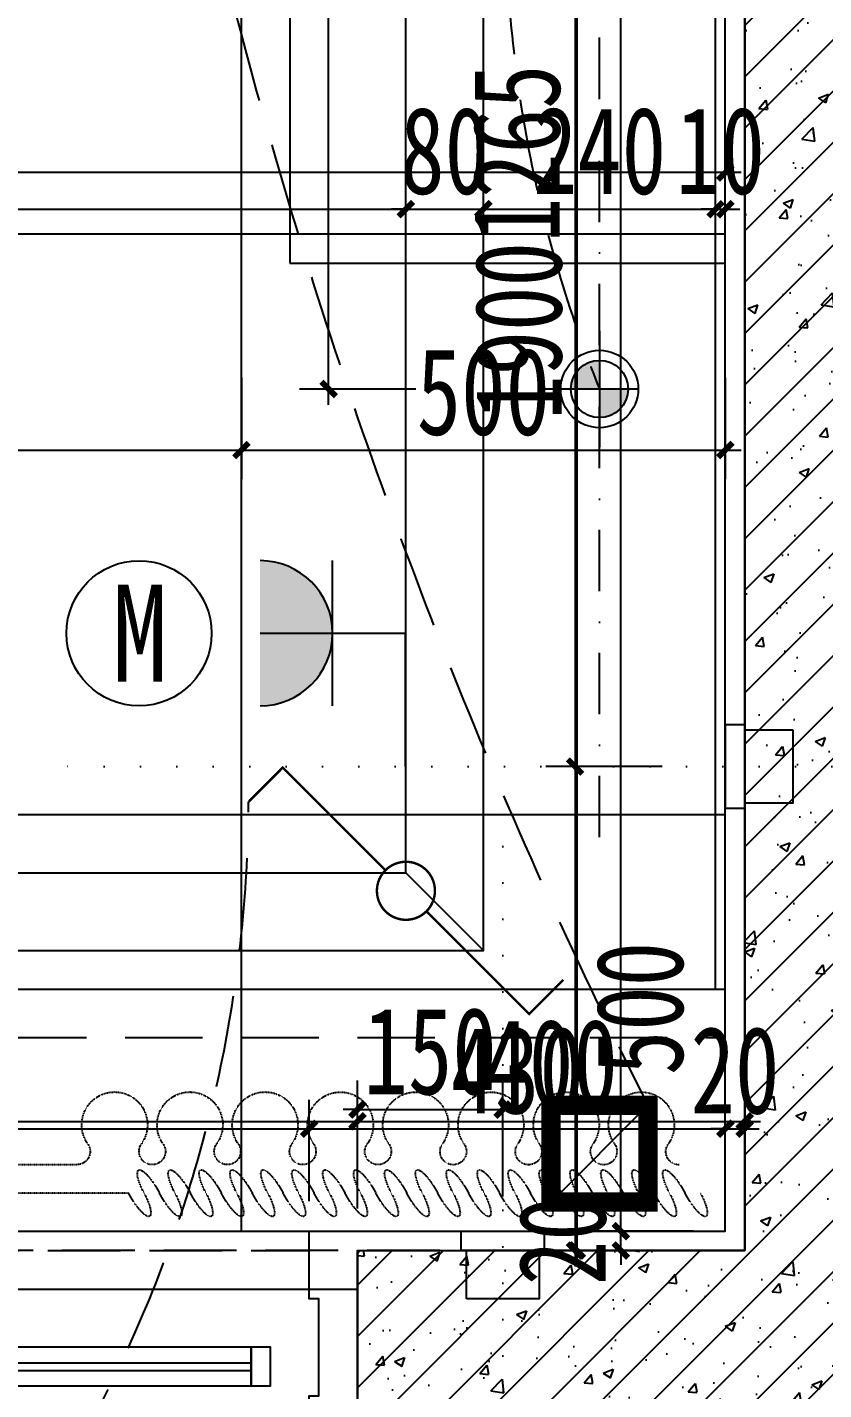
# Model space of a CAD drawing. Header units: millimetres. Extents: x -297 to 39764, y -29258 to 20315.
# Drawn here: x 13736 to 14559, y 4069 to 5476 of the extents above; entities that cross this region are included whole.
import ezdxf
from ezdxf.enums import TextEntityAlignment as Align

# ---------------------------------------------------------------- set-up
doc = ezdxf.new("R2010")
doc.units = ezdxf.units.MM
for name, pattern in [('_DASH', [0.6, 0.4, -0.2]), ('DASH', [0.35, 0.25, -0.1]), ('DASHDOT2', [12.7, 6.35, -3.175, 0, -3.175]), ('DOT2', [0.125, 0, -0.125]), ('HIDDEN', [9.525, 6.35, -3.175])]:
    doc.linetypes.add(name, pattern=pattern)
doc.layers.get('Defpoints').update_dxf_attribs({"color": 250})
for name, color, linetype in [('.-P平面尺寸', 30, 'DASH'), ('.-P建筑梁位', 4, 'Continuous'), ('.P-墙体尺寸标注', 252, 'Continuous'), ('.P-家具虚线层', 250, 'Continuous'), ('.p-灯具连线', 6, 'Continuous'), ('.P-窗帘', 250, 'Continuous'), ('.P-装饰轮廓', 180, 'Continuous'), ('.P-门', 4, 'Continuous'), ('.P-门套', 141, 'Continuous'), ('.PC-天花尺寸标注', 252, 'Continuous'), ('.PC-天花灯具', 203, 'Continuous'), ('.PC-天花造型', 163, 'Continuous'), ('.PC-灯具尺寸标注', 252, 'Continuous'), ('.PC-综合天花虚线层', 14, 'DASHDOT2'), ('.PF-地面轮廓细线', 75, 'Continuous'), ('.PF-活动家具', 141, 'Continuous'), ('.P完成面尺寸', 180, 'Continuous'), ('.ZD-开关', 43, 'Continuous'), ('.ZD-弱电插座', 122, 'Continuous'), ('.ZD-强电开关', 183, 'Continuous'), ('.ZD-强电插座', 43, 'Continuous'), ('.ZD-插座标注', 252, 'Continuous'), ('.ZD-插座虚线层', 214, 'DASH'), ('.ZD-点位引线', 1, 'Continuous'), ('A-Wall', 2, 'Continuous'), ('C-窗帘', 252, 'Continuous'), ('Y-移动家具', 141, 'Continuous')]:
    doc.layers.add(name, color=color, linetype=linetype)
doc.styles.add('文字样式', font='', dxfattribs={"width": 0.75})
doc.styles.get('文字样式').set_extended_font_data('SimSun')
doc.dimstyles.new('西安1-40（内部尺寸）', dxfattribs={"dimscale": 30, "dimtxt": 3, "dimasz": 0.5, "dimexe": 1, "dimexo": 1, "dimgap": 0.5, "dimtad": 1, "dimdec": 0, "dimrnd": 5, "dimtxsty": '文字样式', "dimblk": 'ARCHTICK', "dimcen": 1, "dimdle": 0.55, "dimclrd": 252, "dimclre": 252, "dimclrt": 30, "dimadec": 0, "dimazin": 0, "dimtfac": 1, "dimtdec": 0, "dimtix": 1, "dimtmove": 2, "dimatfit": 3, "dimfxl": 5, "dimfxlon": 1, "dimarcsym": 0})

# ---------------------------------------------------------------- blocks, each defined once
blk = doc.blocks.new('*U39')
at = {"layer": 'Y-移动家具', "linetype": 'DASH', "ltscale": 0.5}
for p, q in [((134605.5, 126290.9), (132805.5, 126290.9)), ((134605.5, 125840.9), (134605.5, 126290.9)), ((132805.5, 125840.9), (134605.5, 125840.9))]:
    blk.add_line(p, q, dxfattribs=at)
blk = doc.blocks.new('_ArchTick')
at = {"color": 0, "linetype": 'ByBlock', "const_width": 0.4}
blk.add_lwpolyline([(-0.5, -0.5), (0.5, 0.5)], dxfattribs=at)
blk = doc.blocks.new('*D128')
at = {"layer": '.-P平面尺寸', "color": 252, "linetype": 'ByBlock', "lineweight": -2, "transparency": 16777216}
for p, q in [((12427.5, 5176.2), (12427.5, 5356.2)), ((14457.5, 5176.2), (14457.5, 5356.2)), ((14474, 5326.2), (12411, 5326.2))]:
    blk.add_line(p, q, dxfattribs=at)
at = {"layer": 'Defpoints', "color": 0, "linetype": 'ByBlock', "transparency": 16777216}
for p in [(12427.5, 5326.2), (12427.5, 4891.6), (14457.5, 4891.6)]:
    blk.add_point(p, dxfattribs=at)
at = {"layer": '.-P平面尺寸', "color": 252, "linetype": 'ByBlock', "lineweight": -2, "transparency": 16777216, "xscale": 15, "yscale": 15, "zscale": 15, "rotation": 180}
blk.add_blockref('_ArchTick', (12427.5, 5326.2), dxfattribs=at)
at = {"layer": '.-P平面尺寸', "color": 252, "linetype": 'ByBlock', "lineweight": -2, "transparency": 16777216, "xscale": 15, "yscale": 15, "zscale": 15}
blk.add_blockref('_ArchTick', (14457.5, 5326.2), dxfattribs=at)
at = {"layer": '.-P平面尺寸', "color": 30, "linetype": 'ByBlock', "transparency": 16777216, "insert": (13442.5, 5386.2), "char_height": 90, "attachment_point": 5, "style": '文字样式'}
blk.add_mtext('2030', dxfattribs=at)
blk = doc.blocks.new('cl')
at = {"layer": 'C-窗帘', "color": 251, "linetype": 'DASH', "ltscale": 0.3}
blk.add_line((568.7, 29.4), (854.1, 29.4), dxfattribs=at)
at = {"layer": 'C-窗帘', "linetype": 'DASH', "ltscale": 0.3}
blk.add_line((622.1, 0), (765.2, 0), dxfattribs=at)
at = {"layer": 'C-窗帘', "color": 251, "linetype": 'DASH', "ltscale": 0.3, "extrusion": (0, 0, -1)}
for centre, start_param, end_param in [((-14.2, 29.4), -1.424879, 1.716714), ((17.8, 29.4), -1.424879, 1.716714), ((49.7, 29.4), -1.424879, 1.716714), ((81.6, 29.4), -1.424879, 1.716714), ((113.6, 29.4), -1.424879, 1.716714), ((145.5, 29.4), -1.424879, 1.716714), ((177.4, 29.4), -1.424879, 1.716714), ((209.4, 29.4), -1.424879, 1.716714), ((241.3, 29.4), -1.424879, 1.716714), ((273.3, 29.4), -1.424879, 1.716714), ((305.2, 29.4), -1.424879, 1.716714), ((337.1, 29.4), -1.424879, 1.716714), ((369.1, 29.4), -1.424879, 1.716714), ((401, 29.4), -1.424879, 1.716714), ((432.9, 29.4), -1.424879, 1.716714), ((464.9, 29.4), -1.424879, 1.716714), ((496.8, 29.4), -1.424879, 1.716714), ((528.8, 29.4), -1.424879, 1.716714), ((560.7, 29.4), -1.424879, 1.716714), ((1.8, 29.4), 1.716714, 4.858306), ((33.7, 29.4), 1.716714, 4.858306), ((65.7, 29.4), 1.716714, 4.858306), ((97.6, 29.4), 1.716714, 4.858306), ((129.5, 29.4), 1.716714, 4.858306), ((161.5, 29.4), 1.716714, 4.858306), ((193.4, 29.4), 1.716714, 4.858306), ((225.4, 29.4), 1.716714, 4.858306), ((257.3, 29.4), 1.716714, 4.858306), ((289.2, 29.4), 1.716714, 4.858306), ((321.2, 29.4), 1.716714, 4.858306), ((353.1, 29.4), 1.716714, 4.858306), ((385, 29.4), 1.716714, 4.858306), ((417, 29.4), 1.716714, 4.858306), ((448.9, 29.4), 1.716714, 4.858306), ((480.8, 29.4), 1.716714, 4.858306), ((512.8, 29.4), 1.716714, 4.858306), ((544.7, 29.4), 1.716714, 4.858306)]:
    blk.add_ellipse(centre, major_axis=(-13.7, 23.8), ratio=0.254545, start_param=start_param, end_param=end_param, dxfattribs=at)
at = {"layer": 'C-窗帘', "linetype": 'DASH', "ltscale": 0.3, "extrusion": (0, 0, -1)}
for centre, major_axis, start_param, end_param in [((0, -13.6), (-9.64, 9.64), 0.785455, 2.971795), ((77.8, -13.6), (-9.64, 9.64), 4.8823, 9.25498), ((155.5, -13.6), (9.64, 9.64), 3.311504, 7.684184), ((233.3, -13.6), (9.64, 9.64), 3.311504, 7.684184), ((388.8, -13.7), (-9.64, 9.64), 4.8823, 9.25498), ((466.6, -13.7), (9.64, 9.64), 3.311504, 7.684184), ((544.3, -13.7), (-9.64, 9.64), 4.8823, 9.25498), ((311, -13.7), (-9.64, 9.64), 4.8823, 7.06864), ((311, -13.7), (-9.64, 9.64), 0.785455, 2.971795), ((622.1, -13.7), (-9.64, 9.64), 4.8823, 7.06864), ((38.9, -41.1), (-24, 24), 3.927048, 6.113388), ((38.9, -41.1), (24, 24), 0.169911, 2.356251), ((116.6, -41.1), (24, 24), 2.356251, 4.542591), ((116.6, -41.1), (-24, 24), 1.740708, 3.927048), ((194.4, -41.1), (24, 24), 2.356251, 4.542591), ((194.4, -41.1), (-24, 24), 1.740708, 3.927048), ((272.2, -41.1), (-24, 24), 3.927048, 6.113388), ((272.2, -41.1), (-24, 24), 1.740708, 3.927048), ((349.9, -41.1), (24, 24), 2.356251, 4.542591), ((349.9, -41.1), (-24, 24), 1.740708, 3.927048), ((427.7, -41.2), (24, 24), 2.356251, 4.542591), ((427.7, -41.2), (24, 24), 0.169911, 2.356251), ((505.4, -41.2), (-24, 24), 3.927048, 6.113388), ((505.4, -41.2), (24, 24), 0.169911, 2.356251), ((583.2, -41.2), (-24, 24), 3.927048, 6.113388), ((583.2, -41.2), (-24, 24), 1.740708, 3.927048)]:
    blk.add_ellipse(centre, major_axis=major_axis, ratio=1, start_param=start_param, end_param=end_param, dxfattribs=at)
blk = doc.blocks.new('*U71')
for p, q in [((46101.9, 54355.1), (46686.9, 54355.1)), ((46101.9, 54347.1), (46686.9, 54347.1))]:
    blk.add_line(p, q)
for points in [[(46081.9, 54331.1), (46101.9, 54331.1), (46101.9, 54371.1), (46081.9, 54371.1)], [(46686.9, 54331.1), (46706.9, 54331.1), (46706.9, 54371.1), (46686.9, 54371.1)]]:
    blk.add_lwpolyline(points, close=True)
at = {"color": 250}
blk.add_lwpolyline([(46101.9, 54331.1), (46686.9, 54331.1), (46686.9, 54371.1), (46101.9, 54371.1)], close=True, dxfattribs=at)
blk = doc.blocks.new('hyjyjjjjjjj')
at = {"layer": '.P-家具虚线层', "color": 250, "linetype": '_DASH', "ltscale": 200}
for p, q in [((34007.5, 7032.5, 0), (34007.5, 5232.5, 0)), ((34457.5, 5232.5, 0), (34457.5, 7032.5, 0)), ((34007.5, 5232.5, 0), (34457.5, 5232.5, 0))]:
    blk.add_line(p, q, dxfattribs=at)
blk = doc.blocks.new('*D353')
at = {"layer": '.P-墙体尺寸标注', "color": 252, "linetype": 'ByBlock', "lineweight": -2, "transparency": 16777216}
for p, q in [((11377.5, 4255.9), (11377.5, 4375.9)), ((14077.5, 4255.9), (14077.5, 4375.9)), ((11361, 4345.9), (14094, 4345.9))]:
    blk.add_line(p, q, dxfattribs=at)
at = {"layer": 'Defpoints', "color": 0, "linetype": 'ByBlock', "transparency": 16777216}
for p in [(14077.5, 4345.9), (11377.5, 4212.5, 0), (14077.5, 4212.5, 0)]:
    blk.add_point(p, dxfattribs=at)
at = {"layer": '.P-墙体尺寸标注', "color": 252, "linetype": 'ByBlock', "lineweight": -2, "transparency": 16777216, "xscale": 15, "yscale": 15, "zscale": 15, "rotation": 180}
blk.add_blockref('_ArchTick', (11377.5, 4345.9), dxfattribs=at)
at = {"layer": '.P-墙体尺寸标注', "color": 252, "linetype": 'ByBlock', "lineweight": -2, "transparency": 16777216, "xscale": 15, "yscale": 15, "zscale": 15}
blk.add_blockref('_ArchTick', (14077.5, 4345.9), dxfattribs=at)
at = {"layer": '.P-墙体尺寸标注', "color": 30, "linetype": 'ByBlock', "transparency": 16777216, "insert": (12727.5, 4405.9), "char_height": 90, "attachment_point": 5, "style": '文字样式'}
blk.add_mtext('2700', dxfattribs=at)
blk = doc.blocks.new('*D354')
at = {"layer": '.P-墙体尺寸标注', "color": 252, "linetype": 'ByBlock', "lineweight": -2, "transparency": 16777216}
for p, q in [((14077.5, 4255.9), (14077.5, 4375.9)), ((14477.5, 4255.9), (14477.5, 4375.9)), ((14061, 4345.9), (14494, 4345.9))]:
    blk.add_line(p, q, dxfattribs=at)
at = {"layer": 'Defpoints', "color": 0, "linetype": 'ByBlock', "transparency": 16777216}
for p in [(14477.5, 4345.9), (14077.5, 4212.5, 0), (14477.5, 4212.5, 0)]:
    blk.add_point(p, dxfattribs=at)
at = {"layer": '.P-墙体尺寸标注', "color": 252, "linetype": 'ByBlock', "lineweight": -2, "transparency": 16777216, "xscale": 15, "yscale": 15, "zscale": 15, "rotation": 180}
blk.add_blockref('_ArchTick', (14077.5, 4345.9), dxfattribs=at)
at = {"layer": '.P-墙体尺寸标注', "color": 252, "linetype": 'ByBlock', "lineweight": -2, "transparency": 16777216, "xscale": 15, "yscale": 15, "zscale": 15}
blk.add_blockref('_ArchTick', (14477.5, 4345.9), dxfattribs=at)
at = {"layer": '.P-墙体尺寸标注', "color": 30, "linetype": 'ByBlock', "transparency": 16777216, "insert": (14277.5, 4405.9), "char_height": 90, "attachment_point": 5, "style": '文字样式'}
blk.add_mtext('400', dxfattribs=at)
blk = doc.blocks.new('*D442')
at = {"layer": '.PC-天花尺寸标注', "color": 252, "linetype": 'ByBlock', "lineweight": -2, "transparency": 16777216}
for p, q in [((10717.5, 5198.3), (10717.5, 5318.3)), ((14127.5, 5198.3), (14127.5, 5318.3)), ((10701, 5288.3), (14144, 5288.3))]:
    blk.add_line(p, q, dxfattribs=at)
at = {"layer": 'Defpoints', "color": 0, "linetype": 'ByBlock', "transparency": 16777216}
for p in [(14127.5, 5288.3), (10717.5, 4602.5, 0), (14127.5, 4602.5, 0)]:
    blk.add_point(p, dxfattribs=at)
at = {"layer": '.PC-天花尺寸标注', "color": 252, "linetype": 'ByBlock', "lineweight": -2, "transparency": 16777216, "xscale": 15, "yscale": 15, "zscale": 15, "rotation": 180}
blk.add_blockref('_ArchTick', (10717.5, 5288.3), dxfattribs=at)
at = {"layer": '.PC-天花尺寸标注', "color": 252, "linetype": 'ByBlock', "lineweight": -2, "transparency": 16777216, "xscale": 15, "yscale": 15, "zscale": 15}
blk.add_blockref('_ArchTick', (14127.5, 5288.3), dxfattribs=at)
at = {"layer": '.PC-天花尺寸标注', "color": 30, "linetype": 'ByBlock', "transparency": 16777216, "insert": (12422.5, 5348.3), "char_height": 90, "attachment_point": 5, "style": '文字样式'}
blk.add_mtext('3410', dxfattribs=at)
blk = doc.blocks.new('*D443')
at = {"layer": '.PC-天花尺寸标注', "color": 252, "linetype": 'ByBlock', "lineweight": -2, "transparency": 16777216}
for p, q in [((14127.5, 5198.3), (14127.5, 5318.3)), ((14207.5, 5198.3), (14207.5, 5318.3)), ((14127.5, 5288.3), (14112.5, 5288.3)), ((14127.5, 5288.3), (14207.5, 5288.3)), ((14207.5, 5288.3), (14222.5, 5288.3))]:
    blk.add_line(p, q, dxfattribs=at)
at = {"layer": 'Defpoints', "color": 0, "linetype": 'ByBlock', "transparency": 16777216}
for p in [(14207.5, 5288.3), (14127.5, 4602.5, 0), (14207.5, 4522.5, 0)]:
    blk.add_point(p, dxfattribs=at)
at = {"layer": '.PC-天花尺寸标注', "color": 252, "linetype": 'ByBlock', "lineweight": -2, "transparency": 16777216, "xscale": 15, "yscale": 15, "zscale": 15}
blk.add_blockref('_ArchTick', (14127.5, 5288.3), dxfattribs=at)
at = {"layer": '.PC-天花尺寸标注', "color": 252, "linetype": 'ByBlock', "lineweight": -2, "transparency": 16777216, "xscale": 15, "yscale": 15, "zscale": 15, "rotation": 180}
blk.add_blockref('_ArchTick', (14207.5, 5288.3), dxfattribs=at)
at = {"layer": '.PC-天花尺寸标注', "color": 30, "linetype": 'ByBlock', "transparency": 16777216, "insert": (14167.5, 5348.3), "char_height": 90, "attachment_point": 5, "style": '文字样式'}
blk.add_mtext('80', dxfattribs=at)
blk = doc.blocks.new('*D444')
at = {"layer": '.PC-天花尺寸标注', "color": 252, "linetype": 'ByBlock', "lineweight": -2, "transparency": 16777216}
for p, q in [((14207.5, 5198.3), (14207.5, 5318.3)), ((14447.5, 5198.3), (14447.5, 5318.3)), ((14191, 5288.3), (14464, 5288.3))]:
    blk.add_line(p, q, dxfattribs=at)
at = {"layer": 'Defpoints', "color": 0, "linetype": 'ByBlock', "transparency": 16777216}
for p in [(14447.5, 5288.3), (14207.5, 4522.5, 0), (14447.5, 4482.5, 0)]:
    blk.add_point(p, dxfattribs=at)
at = {"layer": '.PC-天花尺寸标注', "color": 252, "linetype": 'ByBlock', "lineweight": -2, "transparency": 16777216, "xscale": 15, "yscale": 15, "zscale": 15, "rotation": 180}
blk.add_blockref('_ArchTick', (14207.5, 5288.3), dxfattribs=at)
at = {"layer": '.PC-天花尺寸标注', "color": 252, "linetype": 'ByBlock', "lineweight": -2, "transparency": 16777216, "xscale": 15, "yscale": 15, "zscale": 15}
blk.add_blockref('_ArchTick', (14447.5, 5288.3), dxfattribs=at)
at = {"layer": '.PC-天花尺寸标注', "color": 30, "linetype": 'ByBlock', "transparency": 16777216, "insert": (14327.5, 5348.3), "char_height": 90, "attachment_point": 5, "style": '文字样式'}
blk.add_mtext('240', dxfattribs=at)
blk = doc.blocks.new('*D445')
at = {"layer": '.PC-天花尺寸标注', "color": 252, "linetype": 'ByBlock', "lineweight": -2, "transparency": 16777216}
for p, q in [((14447.5, 5198.3), (14447.5, 5318.3)), ((14457.5, 5198.3), (14457.5, 5318.3)), ((14447.5, 5288.3), (14432.5, 5288.3)), ((14447.5, 5288.3), (14457.5, 5288.3)), ((14457.5, 5288.3), (14472.5, 5288.3))]:
    blk.add_line(p, q, dxfattribs=at)
at = {"layer": 'Defpoints', "color": 0, "linetype": 'ByBlock', "transparency": 16777216}
for p in [(14457.5, 5288.3), (14447.5, 4482.5, 0), (14457.5, 4482.5, 0)]:
    blk.add_point(p, dxfattribs=at)
at = {"layer": '.PC-天花尺寸标注', "color": 252, "linetype": 'ByBlock', "lineweight": -2, "transparency": 16777216, "xscale": 15, "yscale": 15, "zscale": 15}
blk.add_blockref('_ArchTick', (14447.5, 5288.3), dxfattribs=at)
at = {"layer": '.PC-天花尺寸标注', "color": 252, "linetype": 'ByBlock', "lineweight": -2, "transparency": 16777216, "xscale": 15, "yscale": 15, "zscale": 15, "rotation": 180}
blk.add_blockref('_ArchTick', (14457.5, 5288.3), dxfattribs=at)
at = {"layer": '.PC-天花尺寸标注', "color": 30, "linetype": 'ByBlock', "transparency": 16777216, "insert": (14452.5, 5348.3), "char_height": 90, "attachment_point": 5, "style": '文字样式'}
blk.add_mtext('10', dxfattribs=at)
blk = doc.blocks.new('A$C58CB5888')
at = {"color": 2}
blk.add_line((110, 110), (10, 10), dxfattribs=at)
at = {"color": 2, "const_width": 20}
blk.add_lwpolyline([(10, 10), (110, 10), (110, 110), (10, 110)], close=True, dxfattribs=at)
blk = doc.blocks.new('2312')
at = {"layer": '.ZD-强电开关', "color": 6, "linetype": 'ByBlock', "ltscale": 0.1}
for points in [[(-50, 43), (-50, -43), (-70, -43), (-70, 43)], [(0, -37.5), (-50, -37.5), (-50, 37.5), (0, 37.5)]]:
    blk.add_lwpolyline(points, close=True, dxfattribs=at)
blk = doc.blocks.new('插座（多个）')
at = {"layer": '.ZD-强电插座'}
h = blk.add_hatch(color=256, dxfattribs=at)
h.paths.add_polyline_path([(0, -600), (300, -600, 0.414214), (0, -300)])
h.paths.add_polyline_path([(-300, -600), (0, -600), (0, -300, 0.414214)])
for p, q in [((0, -600), (0, 0)), ((300, -300), (-300, -300))]:
    blk.add_line(p, q, dxfattribs=at)
blk.add_arc((0, -600), 300, 0, 180, dxfattribs=at)
at = {"layer": '.ZD-强电插座', "style": '文字样式', "width": 0.85}
blk.add_attdef('212', (81.7, 0), '', height=200, dxfattribs=at)
blk = doc.blocks.new('幕帘式红外探测器')
blk.add_circle((245003.034, 64349.067), 1.5)
at = {"style": '文字样式', "width": 0.85}
blk.add_attdef('M', text='', height=2, dxfattribs=at).set_placement((245003.142, 64349.06), align=Align.MIDDLE_CENTER)
blk = doc.blocks.new('DHXBHXA$C4F97044B')
at = {"const_width": 2.5}
for points in [[(21.2, -21.2, -1), (-21.2, 21.2), (-127.3, 127.3), (-91.9, 162.6)], [(-21.2, 21.2, -1), (21.2, -21.2), (127.3, -127.3), (91.9, -162.6)]]:
    blk.add_lwpolyline(points, format="xyb", dxfattribs=at)
blk = doc.blocks.new('*D584')
at = {"layer": '.ZD-插座标注', "color": 252, "linetype": 'ByBlock', "lineweight": -2, "transparency": 16777216}
for p, q in [((14302.2, 5995.8), (14302.2, 4696)), ((14392.2, 5979.3), (14272.2, 5979.3)), ((14392.2, 4712.5), (14272.2, 4712.5))]:
    blk.add_line(p, q, dxfattribs=at)
at = {"layer": 'Defpoints', "color": 0, "linetype": 'ByBlock', "transparency": 16777216}
for p in [(14457.5, 5979.3, 0), (14302.2, 4712.5), (14457.5, 4712.5, 0)]:
    blk.add_point(p, dxfattribs=at)
at = {"layer": '.ZD-插座标注', "color": 252, "linetype": 'ByBlock', "lineweight": -2, "transparency": 16777216, "xscale": 15, "yscale": 15, "zscale": 15}
for p, rotation in [((14302.2, 5979.3), 90), ((14302.2, 4712.5), 270)]:
    blk.add_blockref('_ArchTick', p, dxfattribs=dict(at, rotation=rotation))
at = {"layer": '.ZD-插座标注', "color": 30, "linetype": 'ByBlock', "transparency": 16777216, "insert": (14242.2, 5345.9), "char_height": 90, "attachment_point": 5, "rotation": 90, "style": '文字样式'}
blk.add_mtext('1265', dxfattribs=at)
blk = doc.blocks.new('*D585')
at = {"layer": '.ZD-插座标注', "color": 252, "linetype": 'ByBlock', "lineweight": -2, "transparency": 16777216}
for p, q in [((14302.2, 4729), (14302.2, 4196)), ((14392.2, 4712.5), (14272.2, 4712.5)), ((14392.2, 4212.5), (14272.2, 4212.5))]:
    blk.add_line(p, q, dxfattribs=at)
at = {"layer": 'Defpoints', "color": 0, "linetype": 'ByBlock', "transparency": 16777216}
for p in [(14457.5, 4712.5, 0), (14302.2, 4212.5), (14477.5, 4212.5, 0)]:
    blk.add_point(p, dxfattribs=at)
at = {"layer": '.ZD-插座标注', "color": 252, "linetype": 'ByBlock', "lineweight": -2, "transparency": 16777216, "xscale": 15, "yscale": 15, "zscale": 15}
for p, rotation in [((14302.2, 4712.5), 90), ((14302.2, 4212.5), 270)]:
    blk.add_blockref('_ArchTick', p, dxfattribs=dict(at, rotation=rotation))
at = {"layer": '.ZD-插座标注', "color": 30, "linetype": 'ByBlock', "transparency": 16777216, "insert": (14369.4, 4462.5), "char_height": 90, "attachment_point": 5, "rotation": 90, "style": '文字样式'}
blk.add_mtext('500', dxfattribs=at)
blk = doc.blocks.new('*D586')
at = {"layer": '.ZD-插座标注', "color": 252, "linetype": 'ByBlock', "lineweight": -2, "transparency": 16777216}
for p, q in [((14077.5, 4268.1), (14077.5, 4388.1)), ((14227.5, 4268.1), (14227.5, 4388.1)), ((14077.5, 4358.1), (14062.5, 4358.1)), ((14077.5, 4358.1), (14227.5, 4358.1)), ((14227.5, 4358.1), (14242.5, 4358.1))]:
    blk.add_line(p, q, dxfattribs=at)
at = {"layer": 'Defpoints', "color": 0, "linetype": 'ByBlock', "transparency": 16777216}
for p in [(14227.5, 4358.1), (14077.5, 4212.5, 0), (14227.5, 4212.5, 0)]:
    blk.add_point(p, dxfattribs=at)
at = {"layer": '.ZD-插座标注', "color": 252, "linetype": 'ByBlock', "lineweight": -2, "transparency": 16777216, "xscale": 15, "yscale": 15, "zscale": 15}
blk.add_blockref('_ArchTick', (14077.5, 4358.1), dxfattribs=at)
at = {"layer": '.ZD-插座标注', "color": 252, "linetype": 'ByBlock', "lineweight": -2, "transparency": 16777216, "xscale": 15, "yscale": 15, "zscale": 15, "rotation": 180}
blk.add_blockref('_ArchTick', (14227.5, 4358.1), dxfattribs=at)
at = {"layer": '.ZD-插座标注', "color": 30, "linetype": 'ByBlock', "transparency": 16777216, "insert": (14152.5, 4418.1), "char_height": 90, "attachment_point": 5, "style": '文字样式'}
blk.add_mtext('150', dxfattribs=at)
blk = doc.blocks.new('防眩光射灯')
h = blk.add_hatch(color=256)
h.dxf.hatch_style = 1
h.paths.add_polyline_path([(29.6, 0, 0.414214), (0, 29.6), (0, 0)])
h.paths.add_polyline_path([(0, 0), (-29.6, 0, 0.414214), (0, -29.6)])
for p, q in [((0, 40), (0, -60)), ((-60, 0), (60, 0))]:
    blk.add_line(p, q)
blk.add_lwpolyline([(0, 112, 0, 50, 0), (0, 87.2, 0, 0, 0), (0, 40, 0, 0, 0)], format="xyseb")
blk.add_circle((0, 0), 40)
at = {"color": 250}
blk.add_circle((0, 0), 29.6, dxfattribs=at)
blk = doc.blocks.new('*D1123')
at = {"layer": '.PC-灯具尺寸标注', "color": 252, "linetype": 'ByBlock', "lineweight": -2, "transparency": 16777216}
for p, q in [((14047.6, 5086), (14047.6, 6119)), ((14137.6, 6102.5), (14017.6, 6102.5)), ((14137.6, 5102.5), (14017.6, 5102.5))]:
    blk.add_line(p, q, dxfattribs=at)
at = {"layer": 'Defpoints', "color": 0, "linetype": 'ByBlock', "transparency": 16777216}
for p in [(14047.6, 6102.5), (14327.5, 6102.5, 0), (14327.5, 5102.5, 0)]:
    blk.add_point(p, dxfattribs=at)
at = {"layer": '.PC-灯具尺寸标注', "color": 252, "linetype": 'ByBlock', "lineweight": -2, "transparency": 16777216, "xscale": 15, "yscale": 15, "zscale": 15}
for p, rotation in [((14047.6, 6102.5), 90), ((14047.6, 5102.5), 270)]:
    blk.add_blockref('_ArchTick', p, dxfattribs=dict(at, rotation=rotation))
at = {"layer": '.PC-灯具尺寸标注', "color": 30, "linetype": 'ByBlock', "transparency": 16777216, "insert": (13987.6, 5602.5), "char_height": 90, "attachment_point": 5, "rotation": 90, "style": '文字样式'}
blk.add_mtext('1000', dxfattribs=at)
blk = doc.blocks.new('*D1197')
at = {"layer": '.P-墙体尺寸标注', "color": 252, "linetype": 'ByBlock', "lineweight": -2, "transparency": 16777216}
for p, q in [((14304, 6129), (14304, 4196)), ((14394, 6112.5), (14274, 6112.5)), ((14394, 4212.5), (14274, 4212.5))]:
    blk.add_line(p, q, dxfattribs=at)
at = {"layer": 'Defpoints', "color": 0, "linetype": 'ByBlock', "transparency": 16777216}
for p in [(14477.5, 6112.5, 0), (14304, 4212.5), (14477.5, 4212.5, 0)]:
    blk.add_point(p, dxfattribs=at)
at = {"layer": '.P-墙体尺寸标注', "color": 252, "linetype": 'ByBlock', "lineweight": -2, "transparency": 16777216, "xscale": 15, "yscale": 15, "zscale": 15}
for p, rotation in [((14304, 6112.5), 90), ((14304, 4212.5), 270)]:
    blk.add_blockref('_ArchTick', p, dxfattribs=dict(at, rotation=rotation))
at = {"layer": '.P-墙体尺寸标注', "color": 30, "linetype": 'ByBlock', "transparency": 16777216, "insert": (14244, 5162.5), "char_height": 90, "attachment_point": 5, "rotation": 90, "style": '文字样式'}
blk.add_mtext('1900', dxfattribs=at)
blk = doc.blocks.new('*D1361')
at = {"layer": '.P完成面尺寸', "color": 252, "linetype": 'ByBlock', "lineweight": -2, "transparency": 16777216}
for p, q in [((11427.5, 4263.3), (11427.5, 4368.3)), ((14027.5, 4263.3), (14027.5, 4368.3)), ((11411, 4338.3), (14044, 4338.3))]:
    blk.add_line(p, q, dxfattribs=at)
at = {"layer": 'Defpoints', "color": 0, "linetype": 'ByBlock', "transparency": 16777216}
for p in [(14027.5, 4338.3), (11427.5, 4232.5, 0), (14027.5, 4232.5, 0)]:
    blk.add_point(p, dxfattribs=at)
at = {"layer": '.P完成面尺寸', "color": 252, "linetype": 'ByBlock', "lineweight": -2, "transparency": 16777216, "xscale": 15, "yscale": 15, "zscale": 15, "rotation": 180}
blk.add_blockref('_ArchTick', (11427.5, 4338.3), dxfattribs=at)
at = {"layer": '.P完成面尺寸', "color": 252, "linetype": 'ByBlock', "lineweight": -2, "transparency": 16777216, "xscale": 15, "yscale": 15, "zscale": 15}
blk.add_blockref('_ArchTick', (14027.5, 4338.3), dxfattribs=at)
at = {"layer": '.P完成面尺寸', "color": 30, "linetype": 'ByBlock', "transparency": 16777216, "insert": (12727.5, 4398.3), "char_height": 90, "attachment_point": 5, "style": '文字样式'}
blk.add_mtext('2600', dxfattribs=at)
blk = doc.blocks.new('*D1362')
at = {"layer": '.P完成面尺寸', "color": 252, "linetype": 'ByBlock', "lineweight": -2, "transparency": 16777216}
for p, q in [((14027.5, 4263.3), (14027.5, 4368.3)), ((14457.5, 4263.3), (14457.5, 4368.3)), ((14011, 4338.3), (14474, 4338.3))]:
    blk.add_line(p, q, dxfattribs=at)
at = {"layer": 'Defpoints', "color": 0, "linetype": 'ByBlock', "transparency": 16777216}
for p in [(14457.5, 4338.3), (14027.5, 4232.5, 0), (14457.5, 4232.5, 0)]:
    blk.add_point(p, dxfattribs=at)
at = {"layer": '.P完成面尺寸', "color": 252, "linetype": 'ByBlock', "lineweight": -2, "transparency": 16777216, "xscale": 15, "yscale": 15, "zscale": 15, "rotation": 180}
blk.add_blockref('_ArchTick', (14027.5, 4338.3), dxfattribs=at)
at = {"layer": '.P完成面尺寸', "color": 252, "linetype": 'ByBlock', "lineweight": -2, "transparency": 16777216, "xscale": 15, "yscale": 15, "zscale": 15}
blk.add_blockref('_ArchTick', (14457.5, 4338.3), dxfattribs=at)
at = {"layer": '.P完成面尺寸', "color": 30, "linetype": 'ByBlock', "transparency": 16777216, "insert": (14242.5, 4398.3), "char_height": 90, "attachment_point": 5, "style": '文字样式'}
blk.add_mtext('430', dxfattribs=at)
blk = doc.blocks.new('*D1363')
at = {"layer": '.P完成面尺寸', "color": 252, "linetype": 'ByBlock', "lineweight": -2, "transparency": 16777216}
for p, q in [((14457.5, 4263.3), (14457.5, 4368.3)), ((14477.5, 4263.3), (14477.5, 4368.3)), ((14457.5, 4338.3), (14442.5, 4338.3)), ((14457.5, 4338.3), (14477.5, 4338.3)), ((14477.5, 4338.3), (14492.5, 4338.3))]:
    blk.add_line(p, q, dxfattribs=at)
at = {"layer": 'Defpoints', "color": 0, "linetype": 'ByBlock', "transparency": 16777216}
for p in [(14477.5, 4338.3), (14457.5, 4232.5, 0), (14477.5, 4212.5, 0)]:
    blk.add_point(p, dxfattribs=at)
at = {"layer": '.P完成面尺寸', "color": 252, "linetype": 'ByBlock', "lineweight": -2, "transparency": 16777216, "xscale": 15, "yscale": 15, "zscale": 15}
blk.add_blockref('_ArchTick', (14457.5, 4338.3), dxfattribs=at)
at = {"layer": '.P完成面尺寸', "color": 252, "linetype": 'ByBlock', "lineweight": -2, "transparency": 16777216, "xscale": 15, "yscale": 15, "zscale": 15, "rotation": 180}
blk.add_blockref('_ArchTick', (14477.5, 4338.3), dxfattribs=at)
at = {"layer": '.P完成面尺寸', "color": 30, "linetype": 'ByBlock', "transparency": 16777216, "insert": (14467.5, 4398.3), "char_height": 90, "attachment_point": 5, "style": '文字样式'}
blk.add_mtext('20', dxfattribs=at)
blk = doc.blocks.new('*D1366')
at = {"layer": '.P完成面尺寸', "color": 252, "linetype": 'ByBlock', "lineweight": -2, "transparency": 16777216}
for p, q in [((13357.5, -79), (13357.5, -184)), ((14827.5, -79), (14827.5, -184)), ((13341, -154), (14844, -154))]:
    blk.add_line(p, q, dxfattribs=at)
at = {"layer": 'Defpoints', "color": 0, "linetype": 'ByBlock', "transparency": 16777216}
for p in [(13357.5, 9092.5, 0), (14827.5, 0, 0), (14827.5, -154)]:
    blk.add_point(p, dxfattribs=at)
at = {"layer": '.P完成面尺寸', "color": 252, "linetype": 'ByBlock', "lineweight": -2, "transparency": 16777216, "xscale": 15, "yscale": 15, "zscale": 15, "rotation": 180}
blk.add_blockref('_ArchTick', (13357.5, -154), dxfattribs=at)
at = {"layer": '.P完成面尺寸', "color": 252, "linetype": 'ByBlock', "lineweight": -2, "transparency": 16777216, "xscale": 15, "yscale": 15, "zscale": 15}
blk.add_blockref('_ArchTick', (14827.5, -154), dxfattribs=at)
at = {"layer": '.P完成面尺寸', "color": 30, "linetype": 'ByBlock', "transparency": 16777216, "insert": (14092.5, -94), "char_height": 90, "attachment_point": 5, "style": '文字样式'}
blk.add_mtext('1470', dxfattribs=at)
blk = doc.blocks.new('*D1370')
at = {"layer": '.P完成面尺寸', "color": 252, "linetype": 'ByBlock', "lineweight": -2, "transparency": 16777216}
for p, q in [((14349.5, 4232.5), (14349.5, 4247.5)), ((14424.5, 4232.5), (14319.5, 4232.5)), ((14349.5, 4212.5), (14349.5, 4232.5)), ((14424.5, 4212.5), (14319.5, 4212.5)), ((14349.5, 4212.5), (14349.5, 4197.5))]:
    blk.add_line(p, q, dxfattribs=at)
at = {"layer": 'Defpoints', "color": 0, "linetype": 'ByBlock', "transparency": 16777216}
for p in [(14349.5, 4232.5), (14457.5, 4232.5, 0), (14477.5, 4212.5, 0)]:
    blk.add_point(p, dxfattribs=at)
at = {"layer": '.P完成面尺寸', "color": 252, "linetype": 'ByBlock', "lineweight": -2, "transparency": 16777216, "xscale": 15, "yscale": 15, "zscale": 15}
for p, rotation in [((14349.5, 4232.5), 270), ((14349.5, 4212.5), 90)]:
    blk.add_blockref('_ArchTick', p, dxfattribs=dict(at, rotation=rotation))
at = {"layer": '.P完成面尺寸', "color": 30, "linetype": 'ByBlock', "transparency": 16777216, "insert": (14289.5, 4222.5), "char_height": 90, "attachment_point": 5, "rotation": 90, "style": '文字样式'}
blk.add_mtext('20', dxfattribs=at)
blk = doc.blocks.new('*D1371')
at = {"layer": '.P完成面尺寸', "color": 252, "linetype": 'ByBlock', "lineweight": -2, "transparency": 16777216}
for p, q in [((14349.5, 4216), (14349.5, 8049)), ((14424.5, 8032.5), (14319.5, 8032.5)), ((14424.5, 4232.5), (14319.5, 4232.5))]:
    blk.add_line(p, q, dxfattribs=at)
at = {"layer": 'Defpoints', "color": 0, "linetype": 'ByBlock', "transparency": 16777216}
for p in [(14349.5, 8032.5), (14457.5, 8032.5, 0), (14457.5, 4232.5, 0)]:
    blk.add_point(p, dxfattribs=at)
at = {"layer": '.P完成面尺寸', "color": 252, "linetype": 'ByBlock', "lineweight": -2, "transparency": 16777216, "xscale": 15, "yscale": 15, "zscale": 15}
for p, rotation in [((14349.5, 8032.5), 90), ((14349.5, 4232.5), 270)]:
    blk.add_blockref('_ArchTick', p, dxfattribs=dict(at, rotation=rotation))
at = {"layer": '.P完成面尺寸', "color": 30, "linetype": 'ByBlock', "transparency": 16777216, "insert": (14289.5, 6132.5), "char_height": 90, "attachment_point": 5, "rotation": 90, "style": '文字样式'}
blk.add_mtext('3800', dxfattribs=at)
blk = doc.blocks.new('*D1430')
at = {"layer": '.PF-地面轮廓细线', "color": 252, "linetype": 'ByBlock', "lineweight": -2, "transparency": 16777216}
for p, q in [((10957.5, 5114.4), (10957.5, 5009.4)), ((13957.5, 5114.4), (13957.5, 5009.4)), ((10941, 5039.4), (13974, 5039.4))]:
    blk.add_line(p, q, dxfattribs=at)
at = {"layer": 'Defpoints', "color": 0, "linetype": 'ByBlock', "transparency": 16777216}
for p in [(10957.5, 5262.5, 0), (13957.5, 5262.5, 0), (13957.5, 5039.4)]:
    blk.add_point(p, dxfattribs=at)
at = {"layer": '.PF-地面轮廓细线', "color": 252, "linetype": 'ByBlock', "lineweight": -2, "transparency": 16777216, "xscale": 15, "yscale": 15, "zscale": 15, "rotation": 180}
blk.add_blockref('_ArchTick', (10957.5, 5039.4), dxfattribs=at)
at = {"layer": '.PF-地面轮廓细线', "color": 252, "linetype": 'ByBlock', "lineweight": -2, "transparency": 16777216, "xscale": 15, "yscale": 15, "zscale": 15}
blk.add_blockref('_ArchTick', (13957.5, 5039.4), dxfattribs=at)
at = {"layer": '.PF-地面轮廓细线', "color": 30, "linetype": 'ByBlock', "transparency": 16777216, "insert": (12457.5, 5099.4), "char_height": 90, "attachment_point": 5, "style": '文字样式'}
blk.add_mtext('600*5=3000', dxfattribs=at)
blk = doc.blocks.new('*D1457')
at = {"layer": '.PF-地面轮廓细线', "color": 252, "linetype": 'ByBlock', "lineweight": -2, "transparency": 16777216}
for p, q in [((13957.5, 5114.4), (13957.5, 5009.4)), ((14457.5, 5114.4), (14457.5, 5009.4)), ((13941, 5039.4), (14474, 5039.4))]:
    blk.add_line(p, q, dxfattribs=at)
at = {"layer": 'Defpoints', "color": 0, "linetype": 'ByBlock', "transparency": 16777216}
for p in [(13957.5, 5262.5, 0), (14457.5, 5262.5, 0), (14457.5, 5039.4)]:
    blk.add_point(p, dxfattribs=at)
at = {"layer": '.PF-地面轮廓细线', "color": 252, "linetype": 'ByBlock', "lineweight": -2, "transparency": 16777216, "xscale": 15, "yscale": 15, "zscale": 15, "rotation": 180}
blk.add_blockref('_ArchTick', (13957.5, 5039.4), dxfattribs=at)
at = {"layer": '.PF-地面轮廓细线', "color": 252, "linetype": 'ByBlock', "lineweight": -2, "transparency": 16777216, "xscale": 15, "yscale": 15, "zscale": 15}
blk.add_blockref('_ArchTick', (14457.5, 5039.4), dxfattribs=at)
at = {"layer": '.PF-地面轮廓细线', "color": 30, "linetype": 'ByBlock', "transparency": 16777216, "insert": (14207.5, 5099.4), "char_height": 90, "attachment_point": 5, "style": '文字样式'}
blk.add_mtext('500', dxfattribs=at)

msp = doc.modelspace()

# ---------------------------------------------------------------- hatches: boundary and pattern name
at = {"layer": 'A-Wall'}
h = msp.add_hatch(dxfattribs=at)
h.set_pattern_fill('钢筋混凝土', color=250, scale=15, pattern_type=2)
h.set_pattern_definition([(45, (-33760.5, -137582.89), (-26.516504, 26.516504), []), (50, (-33760.5, -137582.89), (107.589027, -9.41282), [11.25, -123.75]), (355, (-33760.5, -137582.89), (-20.8127, 112.82882), [9, -99]), (100.4514, (-33751.54, -137583.67), (86.77641, 103.41593), [9.56103, -105.17132]), (46.1842, (-33760.5, -137552.89), (160.08616, -24.82785), [16.875, -185.625]), (96.6356, (-33747.16, -137554.96), (140.1994, 146.11768), [14.34154, -157.75695]), (351.1842, (-33760.5, -137552.89), (140.1993, 146.11779), [13.5, -148.5]), (21, (-33745.5, -137560.39), (89.53606, -60.392834), [11.25, -123.75]), (326, (-33745.5, -137560.39), (36.4973, 108.77251), [9, -99]), (71.4514, (-33738.04, -137565.42), (126.033394, 48.379575), [9.56103, -105.17132]), (37.5, (-33760.5, -137582.89), (1.823978, 49.934078), [0, -97.8, 0, -100.5, 0, -99.375]), (7.5, (-33760.5, -137582.89), (39.46043, 59.161757), [0, -57.3, 0, -95.55, 0, -37.875]), (327.5, (-33793.95, -137582.89), (80.073365, -3.383231), [0, -37.5, 0, -117, 0, -155.25]), (317.5, (-33808.95, -137582.89), (87.477925, 15.015747), [0, -48.75, 0, -77.7, 0, -110.25])])
h.paths.add_polyline_path([(14677.5, 6112.5), (14677.5, 4212.5), (15077.5, 4212.5), (15077.5, 4012.5), (14077.5, 4012.5), (14077.5, 4212.5), (14477.5, 4212.5), (14477.5, 6112.5)])

# ---------------------------------------------------------------- linework, layer by layer
at = {"layer": '.-P建筑梁位', "color": 4, "linetype": 'DASH', "ltscale": 300}
msp.add_line((11027.5, 4212.5, 0), (14027.5, 4212.5, 0), dxfattribs=at)
at = {"layer": '.-P建筑梁位', "color": 4, "linetype": 'DASH', "ltscale": 300, "elevation": 0}
msp.add_lwpolyline([(10577.5, 9112.5), (10577.5, 9112.5), (10577.5, 12012.5), (13377.5, 12012.5), (13377.5, 9112.5), (14477.5, 9112.5), (14477.5, 4212.5), (10577.5, 4212.5), (10577.5, 9112.5)], dxfattribs=at)
at = {"layer": '.p-灯具连线', "color": 6, "linetype": 'HIDDEN', "ltscale": 15, "elevation": 0}
for points in [[(14377.5, 4362.5, -0.168416), (13882.1, 8041.5, -0.834882)], [(14327.5, 6102.5, 0.194381), (14327.5, 5102.5, 4.010492)], [(13964.9, 4676, -0.385864), (12727.5, 3322.5, 0.169346), (15977.5, 3322.5, -0.157949), (16764.9, 4633.6, -1.115654)]]:
    msp.add_lwpolyline(points, format="xyb", dxfattribs=at)
at = {"layer": '.P-装饰轮廓', "elevation": 0}
msp.add_lwpolyline([(14027.5, 4172.5), (14027.5, 4232.5), (14457.5, 4232.5), (14457.5, 8032.5), (14597.5, 8032.5), (14597.5, 7682.5), (16257.5, 7682.5), (16257.5, 8032.5), (16477.5, 8032.5)], dxfattribs=at)
at = {"layer": '.P-门套', "elevation": 0}
msp.add_lwpolyline([(14077.5, 4172.5), (14077.5, 4052.5), (14027.5, 4052.5), (14027.5, 4062.5), (14037.5, 4062.5), (14037.5, 4162.5), (14027.5, 4162.5), (14027.5, 4172.5)], close=True, dxfattribs=at)
at = {"layer": '.PC-天花灯具', "linetype": '_DASH', "ltscale": 200}
msp.add_line((10597.5, 4432.5, 0), (14457.5, 4432.5, 0), dxfattribs=at)
at = {"layer": '.PC-天花造型', "color": 75}
msp.add_line((14127.5, 4602.5, 0), (14207.5, 4522.5, 0), dxfattribs=at)
at = {"layer": '.PC-天花造型'}
msp.add_line((10597.5, 4482.5, 0), (14457.5, 4482.5, 0), dxfattribs=at)
at = {"layer": '.PC-天花造型', "color": 8}
msp.add_line((11427.5, 4232.5, 0), (14027.5, 4232.5, 0), dxfattribs=at)
at = {"layer": '.PC-天花造型', "elevation": 0}
msp.add_lwpolyline([(14447.5, 4482.5), (14447.5, 8042.5), (14607.5, 8042.5), (14607.5, 7692.5), (16247.5, 7692.5), (16247.5, 8042.5), (17447.5, 8042.5), (17447.5, 9082.5), (13347.5, 9082.5), (13347.5, 11982.5), (9407.5, 11982.5), (9407.5, 10942.5), (10607.5, 10942.5), (10607.5, 4482.5)], dxfattribs=at)
msp.add_lwpolyline([(14207.5, 8042.5), (10637.5, 8042.5), (10637.5, 4522.5), (14207.5, 4522.5)], close=True, dxfattribs=at)
at = {"layer": '.PC-天花造型', "color": 75, "elevation": 0}
msp.add_lwpolyline([(14127.5, 7962.5), (10717.5, 7962.5), (10717.5, 4602.5), (14127.5, 4602.5)], close=True, dxfattribs=at)
at = {"layer": '.PC-综合天花虚线层', "linetype": 'DASHDOT2', "ltscale": 10}
msp.add_line((14327.5, 4639.4, 0), (14327.5, 7881.6, 0), dxfattribs=at)
at = {"layer": '.PF-地面轮廓细线', "color": 250, "linetype": 'ByBlock'}
for p, q in [((13957.5, 4232.5, 0), (13957.5, 9092.5, 0)), ((14457.5, 5262.5, 0), (10597.5, 5262.5, 0)), ((14457.5, 4662.5, 0), (10597.5, 4662.5, 0))]:
    msp.add_line(p, q, dxfattribs=at)
at = {"layer": '.PF-地面轮廓细线', "color": 8, "linetype": 'ByBlock'}
for p, q in [((11427.5, 4232.5, 0), (14027.5, 4232.5, 0)), ((11427.5, 4172.5, 0), (14027.5, 4172.5, 0))]:
    msp.add_line(p, q, dxfattribs=at)
at = {"layer": '.ZD-强电开关', "color": 1, "elevation": 0}
msp.add_lwpolyline([(14227.5, 4232.5, 0, 25, 0), (14227.5, 4332.5, 0, 0, 0), (14227.5, 4584.1, 0, 0, 0), (14127.5, 4584.1, 0, 0, 0)], format="xyseb", dxfattribs=at)
at = {"layer": '.ZD-插座虚线层', "linetype": 'DOT2', "ltscale": 300}
for p, q in [((14605.3, 4712.5, 0), (13745, 4712.5, 0)), ((14227.5, 3953.2, 0), (14227.5, 4689.1, 0)), ((15258.9, 4587.5, 0), (14523, 4587.5, 0)), ((15253.8, 4487.5, 0), (14523, 4487.5, 0))]:
    msp.add_line(p, q, dxfattribs=at)
at = {"layer": '.ZD-点位引线', "color": 1, "elevation": 0}
msp.add_lwpolyline([(14126.8, 4850.2), (14126.8, 4712.5)], dxfattribs=at)
msp.add_lwpolyline([(14457.5, 4712.5, 0, 25, 0), (14357.5, 4712.5, 0, 0, 0), (14126.8, 4712.5, 0, 0, 0)], format="xyseb", dxfattribs=at)
at = {"layer": 'A-Wall', "color": 7}
for p, q in [((14477.5, 8012.5, 0), (14477.5, 4212.5, 0)), ((14077.5, 4212.5, 0), (14477.5, 4212.5, 0)), ((14077.5, 4212.5, 0), (14077.5, 4012.5, 0))]:
    msp.add_line(p, q, dxfattribs=at)
at = {"layer": 'A-Wall', "color": 7, "elevation": 0}
msp.add_lwpolyline([(14677.5, 6112.5), (14677.5, 4212.5), (15077.5, 4212.5), (15077.5, 4012.5), (14077.5, 4012.5), (14077.5, 4212.5), (14477.5, 4212.5), (14477.5, 6112.5)], close=True, dxfattribs=at)

# ---------------------------------------------------------------- block references
at = {"layer": '.P-家具虚线层', "linetype": 'ByBlock'}
msp.add_blockref('hyjyjjjjjjj', (-20000, 0), dxfattribs=at)
at = {"layer": '.P-窗帘', "rotation": 180}
msp.add_blockref('cl', (14409.7, 4301.1, 0), dxfattribs=at)
at = {"layer": '.P-门', "color": 251, "linetype": 'DASH', "ltscale": 300}
msp.add_blockref('*U71', (-32719.4, -50258.6, 0), dxfattribs=at)
at = {"layer": '.PC-天花灯具', "rotation": 270.0000000322463}
msp.add_blockref('防眩光射灯', (14327.5, 5102.5, 0), dxfattribs=at)
at = {"layer": '.PC-天花灯具'}
msp.add_blockref('A$C58CB5888', (14267.5, 4252.5, 0), dxfattribs=at)
at = {"layer": '.PF-活动家具', "rotation": 270}
msp.add_blockref('*U39', (-111833.4, 139838, 0), dxfattribs=at)
at = {"layer": '.ZD-开关', "color": 4, "linetype": 'ByBlock', "xscale": -1, "rotation": 180}
msp.add_blockref('2312', (14527.5, 4712.5, 0), dxfattribs=at)
at = {"layer": '.ZD-弱电插座'}
ref = msp.add_blockref('幕帘式红外探测器', (12264003.5, 3222303.5, 0), dxfattribs=dict(at, xscale=50, yscale=50, zscale=50, rotation=180))
ref.add_attrib('M', 'M', dxfattribs={"layer": '0', "height": 100, "style": '文字样式', "width": 0.85}).set_placement((13852.7, 4850.2, 0), align=Align.MIDDLE_CENTER)
at = {"layer": '.ZD-强电开关', "xscale": -1, "rotation": 270}
msp.add_blockref('DHXBHXA$C4F97044B', (14127.5, 4584.1, 0), dxfattribs=at)
at = {"layer": '.ZD-强电开关', "color": 4, "linetype": 'ByBlock', "rotation": 270}
msp.add_blockref('2312', (14227.5, 4162.5, 0), dxfattribs=at)
at = {"layer": '.ZD-点位引线', "xscale": 0.2500000002328306, "yscale": 0.2500000002328306, "zscale": 0.2500000002328306, "rotation": 269.99999999989}
msp.add_blockref('插座（多个）', (14126.8, 4850.2, 0), dxfattribs=at)

# ---------------------------------------------------------------- dimensions: what is measured, and where the dimension line sits
at = {"layer": '.-P平面尺寸', "linetype": 'ByBlock'}
dim = msp.add_aligned_dim(p1=(14457.5, 4891.6, 0), p2=(12427.5, 4891.6, 0), distance=-434.6, dimstyle='西安1-40（内部尺寸）', dxfattribs=at)
dim.commit()
dim.dimension.update_dxf_attribs({"geometry": '*D128', "text_midpoint": (13442.5, 5386.2, 0)})
at = {"layer": '.P-墙体尺寸标注', "color": 1, "linetype": 'ByBlock'}
dim = msp.add_linear_dim(base=(14304, 4212.5), p1=(14477.5, 6112.5, 0), p2=(14477.5, 4212.5, 0), angle=90, dimstyle='西安1-40（内部尺寸）', override={"dimfxl": 3}, dxfattribs=at)
dim.commit()
dim.dimension.update_dxf_attribs({"geometry": '*D1197', "text_midpoint": (14244, 5162.5)})
for base, p1, p2, picture, middle in [((14077.5, 4345.9), (11377.5, 4212.5, 0), (14077.5, 4212.5, 0), '*D353', (12727.5, 4405.9)), ((14477.5, 4345.9), (14077.5, 4212.5, 0), (14477.5, 4212.5, 0), '*D354', (14277.5, 4405.9))]:
    dim = msp.add_linear_dim(base=base, p1=p1, p2=p2, dimstyle='西安1-40（内部尺寸）', override={"dimfxl": 3}, dxfattribs=at)
    dim.commit()
    dim.dimension.update_dxf_attribs({"geometry": picture, "text_midpoint": middle})
at = {"layer": '.PC-天花尺寸标注', "color": 1, "linetype": 'ByBlock'}
for base, p1, p2, picture, middle in [((14127.5, 5288.3), (10717.5, 4602.5, 0), (14127.5, 4602.5, 0), '*D442', (12422.5, 5348.3)), ((14207.5, 5288.3), (14127.5, 4602.5, 0), (14207.5, 4522.5, 0), '*D443', (14167.5, 5348.3)), ((14447.5, 5288.3), (14207.5, 4522.5, 0), (14447.5, 4482.5, 0), '*D444', (14327.5, 5348.3)), ((14457.5, 5288.3), (14447.5, 4482.5, 0), (14457.5, 4482.5, 0), '*D445', (14452.5, 5348.3))]:
    dim = msp.add_linear_dim(base=base, p1=p1, p2=p2, dimstyle='西安1-40（内部尺寸）', override={"dimfxl": 3}, dxfattribs=at)
    dim.commit()
    dim.dimension.update_dxf_attribs({"geometry": picture, "text_midpoint": middle})
at = {"layer": '.PC-灯具尺寸标注', "color": 1, "linetype": 'ByBlock'}
dim = msp.add_linear_dim(base=(14047.6, 6102.5), p1=(14327.5, 5102.5, 0), p2=(14327.5, 6102.5, 0), angle=90, dimstyle='西安1-40（内部尺寸）', override={"dimfxl": 3}, dxfattribs=at)
dim.commit()
dim.dimension.update_dxf_attribs({"geometry": '*D1123', "text_midpoint": (13987.6, 5602.5)})
at = {"layer": '.PF-地面轮廓细线', "color": 1, "linetype": 'ByBlock'}
dim = msp.add_linear_dim(base=(13957.5, 5039.4), p1=(10957.5, 5262.5, 0), p2=(13957.5, 5262.5, 0), text='600*5=3000', dimstyle='西安1-40（内部尺寸）', override={"dimfxl": 2.5}, dxfattribs=at)
dim.commit()
dim.dimension.update_dxf_attribs({"geometry": '*D1430', "text_midpoint": (12457.5, 5099.4)})
dim = msp.add_linear_dim(base=(14457.5, 5039.4), p1=(13957.5, 5262.5, 0), p2=(14457.5, 5262.5, 0), dimstyle='西安1-40（内部尺寸）', override={"dimfxl": 2.5}, dxfattribs=at)
dim.commit()
dim.dimension.update_dxf_attribs({"geometry": '*D1457', "text_midpoint": (14207.5, 5099.4)})
at = {"layer": '.P完成面尺寸', "color": 1, "linetype": 'ByBlock'}
for base, p1, p2, picture, middle in [((14827.5, -154), (13357.5, 9092.5, 0), (14827.5, 0, 0), '*D1366', (14092.5, -94)), ((14027.5, 4338.3), (11427.5, 4232.5, 0), (14027.5, 4232.5, 0), '*D1361', (12727.5, 4398.3)), ((14457.5, 4338.3), (14027.5, 4232.5, 0), (14457.5, 4232.5, 0), '*D1362', (14242.5, 4398.3)), ((14477.5, 4338.3), (14457.5, 4232.5, 0), (14477.5, 4212.5, 0), '*D1363', (14467.5, 4398.3))]:
    dim = msp.add_linear_dim(base=base, p1=p1, p2=p2, dimstyle='西安1-40（内部尺寸）', override={"dimfxl": 2.5}, dxfattribs=at)
    dim.commit()
    dim.dimension.update_dxf_attribs({"geometry": picture, "text_midpoint": middle})
for base, p1, p2, picture, middle in [((14349.5, 8032.5), (14457.5, 4232.5, 0), (14457.5, 8032.5, 0), '*D1371', (14289.5, 6132.5)), ((14349.5, 4232.5), (14477.5, 4212.5, 0), (14457.5, 4232.5, 0), '*D1370', (14289.5, 4222.5))]:
    dim = msp.add_linear_dim(base=base, p1=p1, p2=p2, angle=90, dimstyle='西安1-40（内部尺寸）', override={"dimfxl": 2.5}, dxfattribs=at)
    dim.commit()
    dim.dimension.update_dxf_attribs({"geometry": picture, "text_midpoint": middle})
at = {"layer": '.ZD-插座标注', "color": 1, "linetype": 'ByBlock'}
dim = msp.add_linear_dim(base=(14302.2, 4712.5), p1=(14457.5, 5979.3, 0), p2=(14457.5, 4712.5, 0), angle=90, dimstyle='西安1-40（内部尺寸）', override={"dimfxl": 3}, dxfattribs=at)
dim.commit()
dim.dimension.update_dxf_attribs({"geometry": '*D584', "text_midpoint": (14242.2, 5345.9)})
dim = msp.add_linear_dim(base=(14302.2, 4212.5), p1=(14457.5, 4712.5, 0), p2=(14477.5, 4212.5, 0), angle=90, dimstyle='西安1-40（内部尺寸）', override={"dimfxl": 3}, dxfattribs=at)
dim.commit()
dim.dimension.update_dxf_attribs({"geometry": '*D585', "text_midpoint": (14369.4, 4462.5), "dimtype": 160})
dim = msp.add_linear_dim(base=(14227.5, 4358.1), p1=(14077.5, 4212.5, 0), p2=(14227.5, 4212.5, 0), dimstyle='西安1-40（内部尺寸）', override={"dimfxl": 3}, dxfattribs=at)
dim.commit()
dim.dimension.update_dxf_attribs({"geometry": '*D586', "text_midpoint": (14152.5, 4418.1)})

doc.saveas('drawing.dxf')
